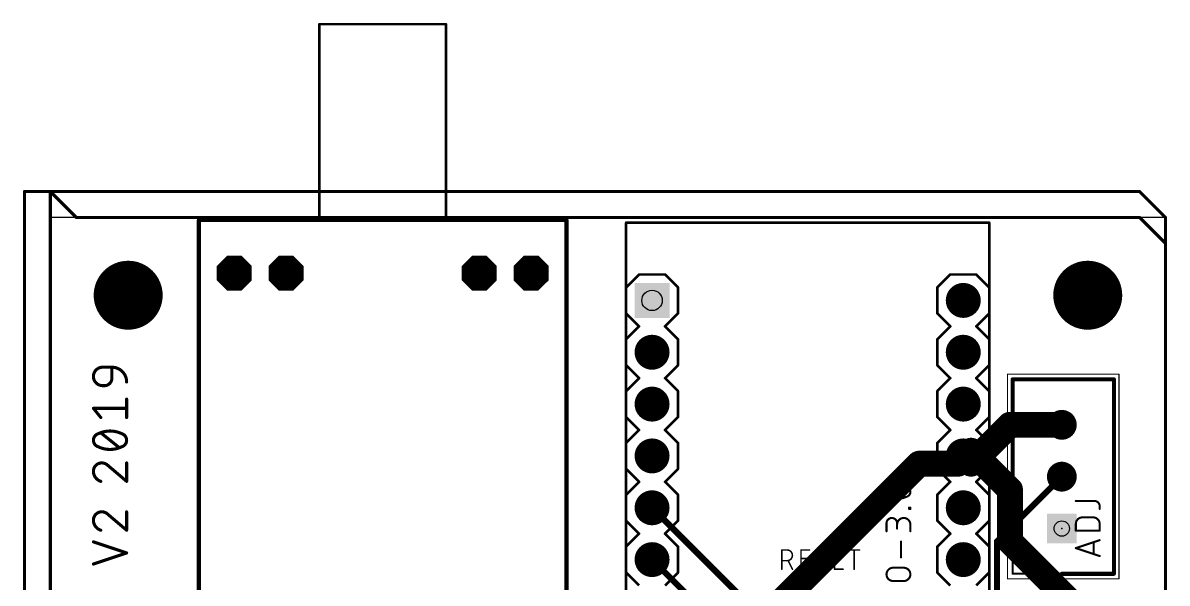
# Model space of a CAD drawing. Extents: x -0.05 to 2.15, y -0.05 to 2.68.
# Drawn here: x -0.053 to 2.153, y 1.595 to 2.675 of the extents above; entities that cross this region are included whole.
import ezdxf

# ---------------------------------------------------------------- set-up
doc = ezdxf.new("R2010")
doc.units = 0
for name, color, linetype in [('1', 12, 'CONTINUOUS'), ('16', 132, 'CONTINUOUS'), ('17', 110, 'CONTINUOUS'), ('20', 31, 'CONTINUOUS'), ('21', 253, 'CONTINUOUS'), ('23', 53, 'CONTINUOUS'), ('25', 253, 'CONTINUOUS'), ('29', 253, 'CONTINUOUS'), ('30', 253, 'CONTINUOUS'), ('44', 253, 'CONTINUOUS'), ('51', 253, 'CONTINUOUS')]:
    doc.layers.add(name, color=color, linetype=linetype)

# ---------------------------------------------------------------- blocks, each defined once
blk = doc.blocks.new('SQUAREP')
blk.add_solid([(-0.5, -0.5), (0.5, -0.5), (-0.5, 0.5), (0.5, 0.5)])
blk = doc.blocks.new('ROUNDP')
at = {"const_width": 0.5}
blk.add_lwpolyline([(0, -0.25, 1), (0, 0.25, 1), (0, -0.25)], format="xyb", dxfattribs=at)
blk = doc.blocks.new('OCTAGONP')
at = {"const_width": 0.5}
blk.add_lwpolyline([(-0.25, -0.103553), (-0.25, 0.103553), (-0.103553, 0.25), (0.103553, 0.25), (0.25, 0.103553), (0.25, -0.103553), (0.103553, -0.25), (-0.103553, -0.25), (-0.25, -0.103553), (-0.25, 0.103553)], dxfattribs=at)

msp = doc.modelspace()

# ---------------------------------------------------------------- linework, layer by layer
at = {"layer": '1'}
for points, const_width in [([(0, 2.35), (0, 0)], 0.006), ([(0.05, 2.3), (0, 2.35)], 0.006), ([(2.1, 2.3), (0.05, 2.3)], 0.006), ([(2.15, 2.25), (2.1, 2.3)], 0.006), ([(2.15, 0.05), (2.15, 2.25)], 0.006), ([(1.775, 1.825), (1.85, 1.9)], 0.05), ([(1.85, 1.9), (1.95, 1.9)], 0.05), ([(1.775, 1.825), (1.76, 1.84)], 0.05), ([(1.825, 1.675), (1.95, 1.8)], 0.012), ([(1.16, 1.74), (1.425, 1.475)], 0.012), ([(1.825, 1.325), (1.825, 1.675)], 0.012), ([(1.16, 1.64), (1.375, 1.425)], 0.012)]:
    msp.add_lwpolyline(points, dxfattribs=dict(at, const_width=const_width))
for points, const_width in [([(0.0015, 2.35, 1), (-0.0015, 2.35)], 0.003), ([(0.001061, 2.351061, 1), (-0.001061, 2.348939)], 0.003), ([(0.05, 2.3015, 1), (0.05, 2.2985)], 0.003), ([(0.048939, 2.298939, 1), (0.051061, 2.301061)], 0.003), ([(2.101061, 2.301061, 1), (2.098939, 2.298939)], 0.003), ([(2.1, 2.2985, 1), (2.1, 2.3015)], 0.003), ([(2.1515, 2.25, 1), (2.1485, 2.25)], 0.003), ([(2.148939, 2.248939, 1), (2.151061, 2.251061)], 0.003), ([(1.85, 1.9125, 1), (1.85, 1.8875)], 0.025), ([(1.858839, 1.891161, 1), (1.841161, 1.908839)], 0.025), ([(1.95, 1.8875, 1), (1.95, 1.9125)], 0.025), ([(1.768839, 1.848839, 1), (1.751161, 1.831161)], 0.025), ([(1.766161, 1.833839, 1), (1.783839, 1.816161)], 0.025), ([(1.766161, 1.816161, 1), (1.783839, 1.833839)], 0.025), ([(1.952121, 1.797879, 1), (1.947879, 1.802121)], 0.006), ([(1.162121, 1.742121, 1), (1.157879, 1.737879)], 0.006), ([(1.828, 1.675, 1), (1.822, 1.675)], 0.006), ([(1.822879, 1.677121, 1), (1.827121, 1.672879)], 0.006), ([(1.162121, 1.642121, 1), (1.157879, 1.637879)], 0.006)]:
    msp.add_lwpolyline(points, format="xyb", dxfattribs=dict(at, const_width=const_width))
at = {"layer": '16'}
for points, const_width in [([(-0.05, 2.35), (-0.05, 0.05)], 0.006), ([(2.1, 2.35), (-0.05, 2.35)], 0.006), ([(2.15, 2.3), (2.1, 2.35)], 0.006), ([(2.15, 0), (2.15, 2.3)], 0.006), ([(1.75, 1.825), (1.76, 1.84)], 0.05), ([(1.775, 1.85), (1.76, 1.84)], 0.05), ([(1.775, 1.85), (1.85, 1.775)], 0.05), ([(1.3, 1.45), (1.675, 1.825)], 0.05), ([(1.675, 1.825), (1.75, 1.825)], 0.05), ([(1.85, 1.775), (1.85, 1.675)], 0.05), ([(1.85, 1.675), (2, 1.525)], 0.05)]:
    msp.add_lwpolyline(points, dxfattribs=dict(at, const_width=const_width))
for points, const_width in [([(-0.0485, 2.35, 1), (-0.0515, 2.35)], 0.003), ([(-0.05, 2.3515, 1), (-0.05, 2.3485)], 0.003), ([(2.101061, 2.351061, 1), (2.098939, 2.348939)], 0.003), ([(2.1, 2.3485, 1), (2.1, 2.3515)], 0.003), ([(2.1515, 2.3, 1), (2.1485, 2.3)], 0.003), ([(2.148939, 2.298939, 1), (2.151061, 2.301061)], 0.003), ([(1.753066, 1.850401, 1), (1.766934, 1.829599)], 0.025), ([(1.770401, 1.833066, 1), (1.749599, 1.846934)], 0.025), ([(1.783839, 1.858839, 1), (1.766161, 1.841161)], 0.025), ([(1.781934, 1.839599, 1), (1.768066, 1.860401)], 0.025), ([(1.675, 1.8375, 1), (1.675, 1.8125)], 0.025), ([(1.683839, 1.816161, 1), (1.666161, 1.833839)], 0.025), ([(1.739599, 1.831934, 1), (1.760401, 1.818066)], 0.025), ([(1.75, 1.8125, 1), (1.75, 1.8375)], 0.025), ([(1.8625, 1.775, 1), (1.8375, 1.775)], 0.025), ([(1.841161, 1.766161, 1), (1.858839, 1.783839)], 0.025), ([(1.858839, 1.683839, 1), (1.841161, 1.666161)], 0.025), ([(1.8375, 1.675, 1), (1.8625, 1.675)], 0.025)]:
    msp.add_lwpolyline(points, format="xyb", dxfattribs=dict(at, const_width=const_width))
at = {"layer": '20'}
for p, q in [((2.15, 2.3), (0, 2.3)), ((0, 2.3), (0, 0)), ((2.15, 0), (2.15, 2.3))]:
    msp.add_line(p, q, dxfattribs=at)
for centre in [(0.15, 2.15), (2, 2.15)]:
    msp.add_circle(centre, 0.0625, dxfattribs=at)
at = {"layer": '21'}
for points, const_width in [([(1.11, 2.29), (1.11, 2.065)], 0.005), ([(1.11, 2.29), (1.335, 2.29)], 0.005), ([(1.335, 2.29), (1.585, 2.29)], 0.005), ([(1.585, 2.29), (1.81, 2.29)], 0.005), ([(1.81, 2.29), (1.81, 2.115)], 0.005), ([(1.135, 2.19), (1.11, 2.165)], 0.005), ([(1.135, 2.19), (1.185, 2.19)], 0.005), ([(1.21, 2.165), (1.185, 2.19)], 0.005), ([(1.735, 2.19), (1.71, 2.165)], 0.005), ([(1.735, 2.19), (1.785, 2.19)], 0.005), ([(1.81, 2.165), (1.785, 2.19)], 0.005), ([(1.21, 2.115), (1.21, 2.165)], 0.005), ([(1.71, 2.115), (1.71, 2.165)], 0.005), ([(1.11, 2.115), (1.135, 2.09)], 0.005), ([(1.185, 2.09), (1.21, 2.115)], 0.005), ([(1.735, 2.09), (1.71, 2.115)], 0.005), ([(1.81, 2.115), (1.785, 2.09)], 0.005), ([(1.81, 2.065), (1.81, 2.115)], 0.005), ([(1.135, 2.09), (1.11, 2.065)], 0.005), ([(1.21, 2.065), (1.185, 2.09)], 0.005), ([(1.71, 2.065), (1.735, 2.09)], 0.005), ([(1.785, 2.09), (1.81, 2.065)], 0.005), ([(1.11, 2.065), (1.11, 1.915)], 0.005), ([(1.21, 2.015), (1.21, 2.065)], 0.005), ([(1.71, 2.015), (1.71, 2.065)], 0.005), ([(1.81, 2.015), (1.81, 2.065)], 0.005), ([(1.11, 2.015), (1.135, 1.99)], 0.005), ([(1.185, 1.99), (1.21, 2.015)], 0.005), ([(1.735, 1.99), (1.71, 2.015)], 0.005), ([(1.785, 1.99), (1.81, 2.015)], 0.005), ([(1.81, 1.965), (1.81, 2.015)], 0.005), ([(1.135, 1.99), (1.11, 1.965)], 0.005), ([(1.21, 1.965), (1.185, 1.99)], 0.005), ([(1.71, 1.965), (1.735, 1.99)], 0.005), ([(1.81, 1.965), (1.785, 1.99)], 0.005), ([(1.855118, 1.7), (1.855118, 1.987795)], 0.007874), ([(1.855118, 1.987795), (2.050394, 1.987795)], 0.007874), ([(2.050394, 1.987795), (2.050394, 1.612598)], 0.007874), ([(1.21, 1.915), (1.21, 1.965)], 0.005), ([(1.71, 1.915), (1.71, 1.965)], 0.005), ([(1.81, 1.915), (1.81, 1.965)], 0.005), ([(1.11, 1.915), (1.11, 1.265)], 0.005), ([(1.135, 1.89), (1.11, 1.915)], 0.005), ([(1.185, 1.89), (1.21, 1.915)], 0.005), ([(1.735, 1.89), (1.71, 1.915)], 0.005), ([(1.785, 1.89), (1.81, 1.915)], 0.005), ([(1.81, 1.865), (1.81, 1.915)], 0.005), ([(1.135, 1.89), (1.11, 1.865)], 0.005), ([(1.21, 1.865), (1.185, 1.89)], 0.005), ([(1.71, 1.865), (1.735, 1.89)], 0.005), ([(1.81, 1.865), (1.785, 1.89)], 0.005), ([(1.21, 1.815), (1.21, 1.865)], 0.005), ([(1.71, 1.815), (1.71, 1.865)], 0.005), ([(1.81, 1.815), (1.81, 1.865)], 0.005), ([(1.11, 1.815), (1.135, 1.79)], 0.005), ([(1.185, 1.79), (1.21, 1.815)], 0.005), ([(1.735, 1.79), (1.71, 1.815)], 0.005), ([(1.785, 1.79), (1.81, 1.815)], 0.005), ([(1.81, 1.765), (1.81, 1.815)], 0.005), ([(1.135, 1.79), (1.11, 1.765)], 0.005), ([(1.21, 1.765), (1.185, 1.79)], 0.005), ([(1.71, 1.765), (1.735, 1.79)], 0.005), ([(1.81, 1.765), (1.785, 1.79)], 0.005), ([(1.21, 1.715), (1.21, 1.765)], 0.005), ([(1.71, 1.715), (1.71, 1.765)], 0.005), ([(1.81, 1.715), (1.81, 1.765)], 0.005), ([(1.11, 1.715), (1.135, 1.69)], 0.005), ([(1.185, 1.69), (1.21, 1.715)], 0.005), ([(1.735, 1.69), (1.71, 1.715)], 0.005), ([(1.785, 1.69), (1.81, 1.715)], 0.005), ([(1.81, 1.665), (1.81, 1.715)], 0.005), ([(1.135, 1.69), (1.11, 1.665)], 0.005), ([(1.21, 1.665), (1.185, 1.69)], 0.005), ([(1.71, 1.665), (1.735, 1.69)], 0.005), ([(1.81, 1.665), (1.785, 1.69)], 0.005), ([(1.21, 1.615), (1.21, 1.665)], 0.005), ([(1.410035, 1.6215), (1.410035, 1.6585)], 0.003), ([(1.410035, 1.6585), (1.420313, 1.6585)], 0.003), ([(1.447079, 1.6215), (1.447079, 1.6585)], 0.003), ([(1.447079, 1.6585), (1.463523, 1.6585)], 0.003), ([(1.511879, 1.6215), (1.511879, 1.6585)], 0.003), ([(1.511879, 1.6585), (1.528323, 1.6585)], 0.003), ([(1.53941, 1.6585), (1.559965, 1.6585)], 0.003), ([(1.549687, 1.6215), (1.549687, 1.6585)], 0.003), ([(1.71, 1.615), (1.71, 1.665)], 0.005), ([(1.81, 1.615), (1.81, 1.665)], 0.005), ([(1.420313, 1.637944), (1.410035, 1.637944)], 0.003), ([(1.43059, 1.6215), (1.422368, 1.637944)], 0.003), ([(1.447079, 1.642055), (1.459412, 1.642055)], 0.003), ([(1.492254, 1.636917), (1.480949, 1.643083)], 0.003), ([(1.511879, 1.642055), (1.524212, 1.642055)], 0.003), ([(1.11, 1.615), (1.135, 1.59)], 0.005), ([(1.185, 1.59), (1.21, 1.615)], 0.005), ([(1.463523, 1.6215), (1.447079, 1.6215)], 0.003), ([(1.528323, 1.6215), (1.511879, 1.6215)], 0.003), ([(1.735, 1.59), (1.71, 1.615)], 0.005), ([(1.785, 1.59), (1.81, 1.615)], 0.005), ([(1.81, 1.565), (1.81, 1.615)], 0.005), ([(2.050394, 1.612598), (1.95, 1.612598)], 0.007874)]:
    msp.add_lwpolyline(points, dxfattribs=dict(at, const_width=const_width))
for points, const_width in [([(1.11125, 2.29, 1), (1.10875, 2.29)], 0.0025), ([(1.11, 2.29125, 1), (1.11, 2.28875)], 0.0025), ([(1.335, 2.29125, 1), (1.335, 2.28875)], 0.0025), ([(1.335, 2.28875, 1), (1.335, 2.29125)], 0.0025), ([(1.585, 2.29125, 1), (1.585, 2.28875)], 0.0025), ([(1.585, 2.28875, 1), (1.585, 2.29125)], 0.0025), ([(1.81125, 2.29, 1), (1.80875, 2.29)], 0.0025), ([(1.81, 2.28875, 1), (1.81, 2.29125)], 0.0025), ([(1.135, 2.19125, 1), (1.135, 2.18875)], 0.0025), ([(1.135884, 2.189116, 1), (1.134116, 2.190884)], 0.0025), ([(1.185884, 2.190884, 1), (1.184116, 2.189116)], 0.0025), ([(1.185, 2.18875, 1), (1.185, 2.19125)], 0.0025), ([(1.735, 2.19125, 1), (1.735, 2.18875)], 0.0025), ([(1.735884, 2.189116, 1), (1.734116, 2.190884)], 0.0025), ([(1.785884, 2.190884, 1), (1.784116, 2.189116)], 0.0025), ([(1.785, 2.18875, 1), (1.785, 2.19125)], 0.0025), ([(1.109116, 2.165884, 1), (1.110884, 2.164116)], 0.0025), ([(1.21125, 2.165, 1), (1.20875, 2.165)], 0.0025), ([(1.209116, 2.164116, 1), (1.210884, 2.165884)], 0.0025), ([(1.71125, 2.165, 1), (1.70875, 2.165)], 0.0025), ([(1.709116, 2.165884, 1), (1.710884, 2.164116)], 0.0025), ([(1.809116, 2.164116, 1), (1.810884, 2.165884)], 0.0025), ([(1.110884, 2.115884, 1), (1.109116, 2.114116)], 0.0025), ([(1.20875, 2.115, 1), (1.21125, 2.115)], 0.0025), ([(1.210884, 2.114116, 1), (1.209116, 2.115884)], 0.0025), ([(1.710884, 2.115884, 1), (1.709116, 2.114116)], 0.0025), ([(1.70875, 2.115, 1), (1.71125, 2.115)], 0.0025), ([(1.81125, 2.115, 1), (1.80875, 2.115)], 0.0025), ([(1.80875, 2.115, 1), (1.81125, 2.115)], 0.0025), ([(1.810884, 2.114116, 1), (1.809116, 2.115884)], 0.0025), ([(1.135884, 2.089116, 1), (1.134116, 2.090884)], 0.0025), ([(1.134116, 2.089116, 1), (1.135884, 2.090884)], 0.0025), ([(1.185884, 2.090884, 1), (1.184116, 2.089116)], 0.0025), ([(1.184116, 2.090884, 1), (1.185884, 2.089116)], 0.0025), ([(1.735884, 2.089116, 1), (1.734116, 2.090884)], 0.0025), ([(1.734116, 2.089116, 1), (1.735884, 2.090884)], 0.0025), ([(1.785884, 2.090884, 1), (1.784116, 2.089116)], 0.0025), ([(1.784116, 2.090884, 1), (1.785884, 2.089116)], 0.0025), ([(1.11125, 2.065, 1), (1.10875, 2.065)], 0.0025), ([(1.109116, 2.065884, 1), (1.110884, 2.064116)], 0.0025), ([(1.10875, 2.065, 1), (1.11125, 2.065)], 0.0025), ([(1.21125, 2.065, 1), (1.20875, 2.065)], 0.0025), ([(1.209116, 2.064116, 1), (1.210884, 2.065884)], 0.0025), ([(1.71125, 2.065, 1), (1.70875, 2.065)], 0.0025), ([(1.709116, 2.065884, 1), (1.710884, 2.064116)], 0.0025), ([(1.81125, 2.065, 1), (1.80875, 2.065)], 0.0025), ([(1.80875, 2.065, 1), (1.81125, 2.065)], 0.0025), ([(1.809116, 2.064116, 1), (1.810884, 2.065884)], 0.0025), ([(1.110884, 2.015884, 1), (1.109116, 2.014116)], 0.0025), ([(1.20875, 2.015, 1), (1.21125, 2.015)], 0.0025), ([(1.210884, 2.014116, 1), (1.209116, 2.015884)], 0.0025), ([(1.710884, 2.015884, 1), (1.709116, 2.014116)], 0.0025), ([(1.70875, 2.015, 1), (1.71125, 2.015)], 0.0025), ([(1.81125, 2.015, 1), (1.80875, 2.015)], 0.0025), ([(1.80875, 2.015, 1), (1.81125, 2.015)], 0.0025), ([(1.810884, 2.014116, 1), (1.809116, 2.015884)], 0.0025), ([(1.135884, 1.989116, 1), (1.134116, 1.990884)], 0.0025), ([(1.134116, 1.989116, 1), (1.135884, 1.990884)], 0.0025), ([(1.185884, 1.990884, 1), (1.184116, 1.989116)], 0.0025), ([(1.184116, 1.990884, 1), (1.185884, 1.989116)], 0.0025), ([(1.735884, 1.989116, 1), (1.734116, 1.990884)], 0.0025), ([(1.734116, 1.989116, 1), (1.735884, 1.990884)], 0.0025), ([(1.785884, 1.990884, 1), (1.784116, 1.989116)], 0.0025), ([(1.784116, 1.990884, 1), (1.785884, 1.989116)], 0.0025), ([(1.855118, 1.989764, 1), (1.855118, 1.985827)], 0.003937), ([(1.857087, 1.987795, 1), (1.85315, 1.987795)], 0.003937), ([(2.052362, 1.987795, 1), (2.048425, 1.987795)], 0.003937), ([(2.050394, 1.985827, 1), (2.050394, 1.989764)], 0.003937), ([(1.109116, 1.965884, 1), (1.110884, 1.964116)], 0.0025), ([(1.21125, 1.965, 1), (1.20875, 1.965)], 0.0025), ([(1.209116, 1.964116, 1), (1.210884, 1.965884)], 0.0025), ([(1.71125, 1.965, 1), (1.70875, 1.965)], 0.0025), ([(1.709116, 1.965884, 1), (1.710884, 1.964116)], 0.0025), ([(1.81125, 1.965, 1), (1.80875, 1.965)], 0.0025), ([(1.80875, 1.965, 1), (1.81125, 1.965)], 0.0025), ([(1.809116, 1.964116, 1), (1.810884, 1.965884)], 0.0025), ([(1.11125, 1.915, 1), (1.10875, 1.915)], 0.0025), ([(1.110884, 1.915884, 1), (1.109116, 1.914116)], 0.0025), ([(1.10875, 1.915, 1), (1.11125, 1.915)], 0.0025), ([(1.20875, 1.915, 1), (1.21125, 1.915)], 0.0025), ([(1.210884, 1.914116, 1), (1.209116, 1.915884)], 0.0025), ([(1.710884, 1.915884, 1), (1.709116, 1.914116)], 0.0025), ([(1.70875, 1.915, 1), (1.71125, 1.915)], 0.0025), ([(1.81125, 1.915, 1), (1.80875, 1.915)], 0.0025), ([(1.80875, 1.915, 1), (1.81125, 1.915)], 0.0025), ([(1.810884, 1.914116, 1), (1.809116, 1.915884)], 0.0025), ([(1.135884, 1.889116, 1), (1.134116, 1.890884)], 0.0025), ([(1.134116, 1.889116, 1), (1.135884, 1.890884)], 0.0025), ([(1.185884, 1.890884, 1), (1.184116, 1.889116)], 0.0025), ([(1.184116, 1.890884, 1), (1.185884, 1.889116)], 0.0025), ([(1.735884, 1.889116, 1), (1.734116, 1.890884)], 0.0025), ([(1.734116, 1.889116, 1), (1.735884, 1.890884)], 0.0025), ([(1.785884, 1.890884, 1), (1.784116, 1.889116)], 0.0025), ([(1.784116, 1.890884, 1), (1.785884, 1.889116)], 0.0025), ([(1.109116, 1.865884, 1), (1.110884, 1.864116)], 0.0025), ([(1.21125, 1.865, 1), (1.20875, 1.865)], 0.0025), ([(1.209116, 1.864116, 1), (1.210884, 1.865884)], 0.0025), ([(1.71125, 1.865, 1), (1.70875, 1.865)], 0.0025), ([(1.709116, 1.865884, 1), (1.710884, 1.864116)], 0.0025), ([(1.81125, 1.865, 1), (1.80875, 1.865)], 0.0025), ([(1.80875, 1.865, 1), (1.81125, 1.865)], 0.0025), ([(1.809116, 1.864116, 1), (1.810884, 1.865884)], 0.0025), ([(1.110884, 1.815884, 1), (1.109116, 1.814116)], 0.0025), ([(1.20875, 1.815, 1), (1.21125, 1.815)], 0.0025), ([(1.210884, 1.814116, 1), (1.209116, 1.815884)], 0.0025), ([(1.710884, 1.815884, 1), (1.709116, 1.814116)], 0.0025), ([(1.70875, 1.815, 1), (1.71125, 1.815)], 0.0025), ([(1.81125, 1.815, 1), (1.80875, 1.815)], 0.0025), ([(1.80875, 1.815, 1), (1.81125, 1.815)], 0.0025), ([(1.810884, 1.814116, 1), (1.809116, 1.815884)], 0.0025), ([(1.135884, 1.789116, 1), (1.134116, 1.790884)], 0.0025), ([(1.134116, 1.789116, 1), (1.135884, 1.790884)], 0.0025), ([(1.185884, 1.790884, 1), (1.184116, 1.789116)], 0.0025), ([(1.184116, 1.790884, 1), (1.185884, 1.789116)], 0.0025), ([(1.735884, 1.789116, 1), (1.734116, 1.790884)], 0.0025), ([(1.734116, 1.789116, 1), (1.735884, 1.790884)], 0.0025), ([(1.785884, 1.790884, 1), (1.784116, 1.789116)], 0.0025), ([(1.784116, 1.790884, 1), (1.785884, 1.789116)], 0.0025), ([(1.109116, 1.765884, 1), (1.110884, 1.764116)], 0.0025), ([(1.21125, 1.765, 1), (1.20875, 1.765)], 0.0025), ([(1.209116, 1.764116, 1), (1.210884, 1.765884)], 0.0025), ([(1.71125, 1.765, 1), (1.70875, 1.765)], 0.0025), ([(1.709116, 1.765884, 1), (1.710884, 1.764116)], 0.0025), ([(1.81125, 1.765, 1), (1.80875, 1.765)], 0.0025), ([(1.80875, 1.765, 1), (1.81125, 1.765)], 0.0025), ([(1.809116, 1.764116, 1), (1.810884, 1.765884)], 0.0025), ([(1.110884, 1.715884, 1), (1.109116, 1.714116)], 0.0025), ([(1.20875, 1.715, 1), (1.21125, 1.715)], 0.0025), ([(1.210884, 1.714116, 1), (1.209116, 1.715884)], 0.0025), ([(1.710884, 1.715884, 1), (1.709116, 1.714116)], 0.0025), ([(1.70875, 1.715, 1), (1.71125, 1.715)], 0.0025), ([(1.81125, 1.715, 1), (1.80875, 1.715)], 0.0025), ([(1.80875, 1.715, 1), (1.81125, 1.715)], 0.0025), ([(1.810884, 1.714116, 1), (1.809116, 1.715884)], 0.0025), ([(1.85315, 1.7, 1), (1.857087, 1.7)], 0.003937), ([(1.135884, 1.689116, 1), (1.134116, 1.690884)], 0.0025), ([(1.134116, 1.689116, 1), (1.135884, 1.690884)], 0.0025), ([(1.185884, 1.690884, 1), (1.184116, 1.689116)], 0.0025), ([(1.184116, 1.690884, 1), (1.185884, 1.689116)], 0.0025), ([(1.735884, 1.689116, 1), (1.734116, 1.690884)], 0.0025), ([(1.734116, 1.689116, 1), (1.735884, 1.690884)], 0.0025), ([(1.785884, 1.690884, 1), (1.784116, 1.689116)], 0.0025), ([(1.784116, 1.690884, 1), (1.785884, 1.689116)], 0.0025), ([(1.109116, 1.665884, 1), (1.110884, 1.664116)], 0.0025), ([(1.21125, 1.665, 1), (1.20875, 1.665)], 0.0025), ([(1.209116, 1.664116, 1), (1.210884, 1.665884)], 0.0025), ([(1.410785, 1.6585, 1), (1.409285, 1.6585)], 0.0015), ([(1.410035, 1.65925, 1), (1.410035, 1.65775)], 0.0015), ([(1.420313, 1.637944, 1), (1.420313, 1.6585)], 0.003), ([(1.420313, 1.65925, 1), (1.420313, 1.65775)], 0.0015), ([(1.420313, 1.65775, 1), (1.420313, 1.65925)], 0.0015), ([(1.447829, 1.6585, 1), (1.446329, 1.6585)], 0.0015), ([(1.447079, 1.65925, 1), (1.447079, 1.65775)], 0.0015), ([(1.463523, 1.65775, 1), (1.463523, 1.65925)], 0.0015), ([(1.48506, 1.6585, 0.414218), (1.476838, 1.650278)], 0.003), ([(1.49431, 1.655417, 0.162274), (1.48506, 1.6585)], 0.003), ([(1.48506, 1.65925, 1), (1.48506, 1.65775)], 0.0015), ([(1.48506, 1.65775, 1), (1.48506, 1.65925)], 0.0015), ([(1.49386, 1.654817, 1), (1.49476, 1.656017)], 0.0015), ([(1.512629, 1.6585, 1), (1.511129, 1.6585)], 0.0015), ([(1.511879, 1.65925, 1), (1.511879, 1.65775)], 0.0015), ([(1.528323, 1.65775, 1), (1.528323, 1.65925)], 0.0015), ([(1.53941, 1.65925, 1), (1.53941, 1.65775)], 0.0015), ([(1.550437, 1.6585, 1), (1.548937, 1.6585)], 0.0015), ([(1.559965, 1.65775, 1), (1.559965, 1.65925)], 0.0015), ([(1.71125, 1.665, 1), (1.70875, 1.665)], 0.0025), ([(1.709116, 1.665884, 1), (1.710884, 1.664116)], 0.0025), ([(1.81125, 1.665, 1), (1.80875, 1.665)], 0.0025), ([(1.80875, 1.665, 1), (1.81125, 1.665)], 0.0025), ([(1.809116, 1.664116, 1), (1.810884, 1.665884)], 0.0025), ([(1.410035, 1.638694, 1), (1.410035, 1.637194)], 0.0015), ([(1.420313, 1.638694, 1), (1.420313, 1.637194)], 0.0015), ([(1.420313, 1.637194, 1), (1.420313, 1.638694)], 0.0015), ([(1.423039, 1.63828, 1), (1.421697, 1.637609)], 0.0015), ([(1.447079, 1.642805, 1), (1.447079, 1.641305)], 0.0015), ([(1.459412, 1.641305, 1), (1.459412, 1.642805)], 0.0015), ([(1.476838, 1.650278, 0.265568), (1.480949, 1.643083)], 0.003), ([(1.477588, 1.650278, 1), (1.476088, 1.650278)], 0.0015), ([(1.476088, 1.650278, 1), (1.477588, 1.650278)], 0.0015), ([(1.481308, 1.643742, 1), (1.48059, 1.642425)], 0.0015), ([(1.480568, 1.642437, 1), (1.481329, 1.643729)], 0.0015), ([(1.496365, 1.629722, 0.265565), (1.492254, 1.636917)], 0.003), ([(1.492635, 1.637563, 1), (1.491874, 1.63627)], 0.0015), ([(1.491895, 1.636258, 1), (1.492613, 1.637575)], 0.0015), ([(1.511879, 1.642805, 1), (1.511879, 1.641305)], 0.0015), ([(1.524212, 1.641305, 1), (1.524212, 1.642805)], 0.0015), ([(1.110884, 1.615884, 1), (1.109116, 1.614116)], 0.0025), ([(1.20875, 1.615, 1), (1.21125, 1.615)], 0.0025), ([(1.210884, 1.614116, 1), (1.209116, 1.615884)], 0.0025), ([(1.409285, 1.6215, 1), (1.410785, 1.6215)], 0.0015), ([(1.42992, 1.621165, 1), (1.431261, 1.621835)], 0.0015), ([(1.447079, 1.62225, 1), (1.447079, 1.62075)], 0.0015), ([(1.446329, 1.6215, 1), (1.447829, 1.6215)], 0.0015), ([(1.463523, 1.62075, 1), (1.463523, 1.62225)], 0.0015), ([(1.47581, 1.626639, 0.199996), (1.488143, 1.6215)], 0.003), ([(1.476342, 1.627167, 1), (1.475277, 1.626111)], 0.0015), ([(1.488143, 1.6215, 0.414214), (1.496365, 1.629722)], 0.003), ([(1.488143, 1.62225, 1), (1.488143, 1.62075)], 0.0015), ([(1.488143, 1.62075, 1), (1.488143, 1.62225)], 0.0015), ([(1.497115, 1.629722, 1), (1.495615, 1.629722)], 0.0015), ([(1.495615, 1.629722, 1), (1.497115, 1.629722)], 0.0015), ([(1.511879, 1.62225, 1), (1.511879, 1.62075)], 0.0015), ([(1.511129, 1.6215, 1), (1.512629, 1.6215)], 0.0015), ([(1.528323, 1.62075, 1), (1.528323, 1.62225)], 0.0015), ([(1.548937, 1.6215, 1), (1.550437, 1.6215)], 0.0015), ([(1.710884, 1.615884, 1), (1.709116, 1.614116)], 0.0025), ([(1.70875, 1.615, 1), (1.71125, 1.615)], 0.0025), ([(1.81125, 1.615, 1), (1.80875, 1.615)], 0.0025), ([(1.80875, 1.615, 1), (1.81125, 1.615)], 0.0025), ([(1.810884, 1.614116, 1), (1.809116, 1.615884)], 0.0025), ([(1.95, 1.614567, 1), (1.95, 1.61063)], 0.003937), ([(2.048425, 1.612598, 1), (2.052362, 1.612598)], 0.003937), ([(2.050394, 1.61063, 1), (2.050394, 1.614567)], 0.003937)]:
    msp.add_lwpolyline(points, format="xyb", dxfattribs=dict(at, const_width=const_width))
at = {"layer": '23'}
msp.add_point((1.95, 1.7), dxfattribs=at)
at = {"layer": '25'}
for points, const_width in [([(0.100778, 2.011148, 1), (0.100778, 1.975593)], 0.006), ([(0.100778, 2.012648, 1), (0.100778, 2.009648)], 0.003), ([(0.100778, 2.009648, 1), (0.100778, 2.012648)], 0.003), ([(0.120056, 2.011148, 1), (0.117056, 2.011148)], 0.003), ([(0.147, 1.982704, 0.414214), (0.118556, 2.011148)], 0.006), ([(0.118556, 2.012648, 1), (0.118556, 2.009648)], 0.003), ([(0.118556, 2.009648, 1), (0.118556, 2.012648)], 0.003), ([(0.104333, 1.975593, 0.414214), (0.118556, 1.989815)], 0.006), ([(0.120056, 1.989815, 1), (0.117056, 1.989815)], 0.003), ([(0.117056, 1.989815, 1), (0.120056, 1.989815)], 0.003), ([(0.100778, 1.977093, 1), (0.100778, 1.974093)], 0.003), ([(0.100778, 1.974093, 1), (0.100778, 1.977093)], 0.003), ([(0.104333, 1.977093, 1), (0.104333, 1.974093)], 0.003), ([(0.104333, 1.974093, 1), (0.104333, 1.977093)], 0.003), ([(0.1455, 1.982704, 1), (0.1485, 1.982704)], 0.003), ([(0.1485, 1.949608, 1), (0.1455, 1.949608)], 0.003), ([(0.084171, 1.932768, 1), (0.081829, 1.930893)], 0.003), ([(0.083, 1.93333, 1), (0.083, 1.93033)], 0.003), ([(0.147, 1.93033, 1), (0.147, 1.93333)], 0.003), ([(0.096051, 1.913116, 1), (0.098394, 1.91499)], 0.003), ([(0.1455, 1.914053, 1), (0.1485, 1.914053)], 0.003), ([(0.091889, 1.882735, 0.320467), (0.083, 1.87029)], 0.006), ([(0.115, 1.888068, 0.113887), (0.091889, 1.882735)], 0.006), ([(0.091232, 1.884083, 1), (0.092546, 1.881386)], 0.003), ([(0.092375, 1.881316, 1), (0.091402, 1.884154)], 0.003), ([(0.098159, 1.885684, 1), (0.096285, 1.883341)], 0.003), ([(0.138111, 1.882735, 0.113887), (0.115, 1.888068)], 0.006), ([(0.115, 1.889568, 1), (0.115, 1.886568)], 0.003), ([(0.115, 1.886568, 1), (0.115, 1.889568)], 0.003), ([(0.147, 1.87029, 0.320462), (0.138111, 1.882735)], 0.006), ([(0.138598, 1.884154, 1), (0.137625, 1.881316)], 0.003), ([(0.137454, 1.881386, 1), (0.138769, 1.884083)], 0.003), ([(0.083, 1.87029, 0.320468), (0.091889, 1.857846)], 0.006), ([(0.0845, 1.87029, 1), (0.0815, 1.87029)], 0.003), ([(0.0815, 1.87029, 1), (0.0845, 1.87029)], 0.003), ([(0.091889, 1.857846, 0.113887), (0.115, 1.852513)], 0.006), ([(0.092546, 1.859194, 1), (0.091232, 1.856498)], 0.003), ([(0.091402, 1.856427, 1), (0.092375, 1.859265)], 0.003), ([(0.115, 1.852513, 0.113887), (0.138111, 1.857846)], 0.006), ([(0.115, 1.854013, 1), (0.115, 1.851013)], 0.003), ([(0.115, 1.851013, 1), (0.115, 1.854013)], 0.003), ([(0.131841, 1.854897, 1), (0.133715, 1.857239)], 0.003), ([(0.138111, 1.857846, 0.320463), (0.147, 1.87029)], 0.006), ([(0.137625, 1.859265, 1), (0.138598, 1.856427)], 0.003), ([(0.138769, 1.856498, 1), (0.137454, 1.859194)], 0.003), ([(0.1485, 1.87029, 1), (0.1455, 1.87029)], 0.003), ([(0.1455, 1.87029, 1), (0.1485, 1.87029)], 0.003), ([(0.099, 1.826528, 0.414214), (0.083, 1.810528)], 0.006), ([(0.083, 1.810528, 0.325186), (0.097222, 1.790972)], 0.006), ([(0.0845, 1.810528, 1), (0.0815, 1.810528)], 0.003), ([(0.0815, 1.810528, 1), (0.0845, 1.810528)], 0.003), ([(0.111445, 1.821195, 0.205256), (0.099, 1.826528)], 0.006), ([(0.099, 1.828028, 1), (0.099, 1.825028)], 0.003), ([(0.099, 1.825028, 1), (0.099, 1.828028)], 0.003), ([(0.112416, 1.822337, 1), (0.110473, 1.820052)], 0.003), ([(0.110358, 1.82016, 1), (0.112531, 1.822229)], 0.003), ([(0.1485, 1.826528, 1), (0.1455, 1.826528)], 0.003), ([(0.09676, 1.789545, 1), (0.097684, 1.792399)], 0.003), ([(0.1455, 1.790972, 1), (0.1485, 1.790972)], 0.003), ([(0.146029, 1.789829, 1), (0.147971, 1.792115)], 0.003), ([(1.618389, 1.779471, 0.320469), (1.612, 1.770527)], 0.004), ([(1.612, 1.770527, 0.320467), (1.618389, 1.761583)], 0.004), ([(1.613, 1.770527, 1), (1.611, 1.770527)], 0.002), ([(1.611, 1.770527, 1), (1.613, 1.770527)], 0.002), ([(1.635, 1.783305, 0.113886), (1.618389, 1.779472)], 0.004), ([(1.617951, 1.78037, 1), (1.618827, 1.778573)], 0.002), ([(1.618713, 1.778526, 1), (1.618065, 1.780417)], 0.002), ([(1.622847, 1.78153, 1), (1.621598, 1.779969)], 0.002), ([(1.651611, 1.779472, 0.113886), (1.635, 1.783305)], 0.004), ([(1.635, 1.784305, 1), (1.635, 1.782305)], 0.002), ([(1.635, 1.782305, 1), (1.635, 1.784305)], 0.002), ([(1.658, 1.770527, 0.320462), (1.651611, 1.779471)], 0.004), ([(1.651611, 1.761583, 0.320461), (1.658, 1.770527)], 0.004), ([(1.651936, 1.780417, 1), (1.651287, 1.778526)], 0.002), ([(1.651173, 1.778573, 1), (1.652049, 1.78037)], 0.002), ([(1.659, 1.770527, 1), (1.657, 1.770527)], 0.002), ([(1.657, 1.770527, 1), (1.659, 1.770527)], 0.002), ([(1.618389, 1.761583, 0.113886), (1.635, 1.757749)], 0.004), ([(1.618827, 1.762482, 1), (1.617951, 1.760684)], 0.002), ([(1.618065, 1.760637, 1), (1.618713, 1.762529)], 0.002), ([(1.635, 1.757749, 0.113886), (1.651611, 1.761583)], 0.004), ([(1.635, 1.758749, 1), (1.635, 1.756749)], 0.002), ([(1.635, 1.756749, 1), (1.635, 1.758749)], 0.002), ([(1.647153, 1.759524, 1), (1.648403, 1.761086)], 0.002), ([(1.651287, 1.762529, 1), (1.651936, 1.760637)], 0.002), ([(1.652049, 1.760684, 1), (1.651173, 1.762482)], 0.002), ([(1.977, 1.754147, 1), (1.977, 1.752147)], 0.002), ([(2.023, 1.742925, 0.414214), (2.012778, 1.753147)], 0.004), ([(2.012778, 1.754147, 1), (2.012778, 1.752147)], 0.002), ([(2.012778, 1.752147, 1), (2.012778, 1.754147)], 0.002), ([(2.024, 1.742925, 1), (2.022, 1.742925)], 0.002), ([(2.022, 1.742925, 1), (2.024, 1.742925)], 0.002), ([(0.099, 1.732166, 0.414214), (0.083, 1.716166)], 0.006), ([(0.111445, 1.726833, 0.205256), (0.099, 1.732166)], 0.006), ([(0.099, 1.733666, 1), (0.099, 1.730666)], 0.003), ([(0.099, 1.730666, 1), (0.099, 1.733666)], 0.003), ([(0.112416, 1.727976, 1), (0.110473, 1.72569)], 0.003), ([(0.110358, 1.725798, 1), (0.112531, 1.727867)], 0.003), ([(0.1485, 1.732166, 1), (0.1455, 1.732166)], 0.003), ([(1.632444, 1.710083, 1), (1.612, 1.710083)], 0.004), ([(1.658, 1.707527, 1), (1.632444, 1.707527)], 0.004), ([(1.656445, 1.740305, 1), (1.654445, 1.740305)], 0.002), ([(1.655445, 1.741305, 1), (1.655445, 1.739305)], 0.002), ([(1.655445, 1.73875, 1), (1.655445, 1.73675)], 0.002), ([(1.654445, 1.73775, 1), (1.656445, 1.73775)], 0.002), ([(1.659, 1.740305, 1), (1.657, 1.740305)], 0.002), ([(1.657, 1.73775, 1), (1.659, 1.73775)], 0.002), ([(1.658, 1.739305, 1), (1.658, 1.741305)], 0.002), ([(1.658, 1.73675, 1), (1.658, 1.73875)], 0.002), ([(1.989778, 1.721464, 0.414214), (1.977, 1.708686)], 0.004), ([(1.989778, 1.722464, 1), (1.989778, 1.720464)], 0.002), ([(1.989778, 1.720464, 1), (1.989778, 1.722464)], 0.002), ([(2.023, 1.708686, 0.414216), (2.010222, 1.721464)], 0.004), ([(2.010222, 1.722464, 1), (2.010222, 1.720464)], 0.002), ([(2.010222, 1.720464, 1), (2.010222, 1.722464)], 0.002), ([(2.022, 1.737814, 1), (2.024, 1.737814)], 0.002), ([(0.083, 1.716166, 0.325186), (0.097222, 1.696611)], 0.006), ([(0.0845, 1.716166, 1), (0.0815, 1.716166)], 0.003), ([(0.0815, 1.716166, 1), (0.0845, 1.716166)], 0.003), ([(0.09676, 1.695184, 1), (0.097684, 1.698038)], 0.003), ([(0.146029, 1.695468, 1), (0.147971, 1.697754)], 0.003), ([(1.613, 1.710083, 1), (1.611, 1.710083)], 0.002), ([(1.611, 1.710083, 1), (1.613, 1.710083)], 0.002), ([(1.631444, 1.710083, 1), (1.633444, 1.710083)], 0.002), ([(1.631444, 1.707527, 1), (1.633444, 1.707527)], 0.002), ([(1.633445, 1.710083, 1), (1.631445, 1.710083)], 0.002), ([(1.631445, 1.699861, 1), (1.633445, 1.699861)], 0.002), ([(1.659, 1.707527, 1), (1.657, 1.707527)], 0.002), ([(1.657, 1.707527, 1), (1.659, 1.707527)], 0.002), ([(1.978, 1.708686, 1), (1.976, 1.708686)], 0.002), ([(1.976, 1.708686, 1), (1.978, 1.708686)], 0.002), ([(2.024, 1.708686, 1), (2.022, 1.708686)], 0.002), ([(2.022, 1.708686, 1), (2.024, 1.708686)], 0.002), ([(0.083474, 1.675604, 1), (0.082526, 1.672758)], 0.003), ([(0.1455, 1.696611, 1), (0.1485, 1.696611)], 0.003), ([(1.611, 1.69475, 1), (1.613, 1.69475)], 0.002), ([(1.641111, 1.674861, 1), (1.639111, 1.674861)], 0.002), ([(1.657, 1.69475, 1), (1.659, 1.69475)], 0.002), ([(1.977, 1.696908, 1), (1.977, 1.694908)], 0.002), ([(1.976, 1.695908, 1), (1.978, 1.695908)], 0.002), ([(2.022, 1.695908, 1), (2.024, 1.695908)], 0.002), ([(2.023316, 1.676571, 1), (2.022684, 1.678468)], 0.002), ([(2.023, 1.694908, 1), (2.023, 1.696908)], 0.002), ([(0.147474, 1.651425, 1), (0.146526, 1.654271)], 0.003), ([(0.146526, 1.651425, 1), (0.147474, 1.654271)], 0.003), ([(1.977316, 1.663135, 1), (1.976684, 1.661238)], 0.002), ([(1.976684, 1.663135, 1), (1.977316, 1.661238)], 0.002), ([(2.0125, 1.673686, 1), (2.0105, 1.673686)], 0.002), ([(0.082526, 1.632938, 1), (0.083474, 1.630092)], 0.003), ([(1.639111, 1.644194, 1), (1.641111, 1.644194)], 0.002), ([(2.0105, 1.650686, 1), (2.0125, 1.650686)], 0.002), ([(2.022684, 1.645904, 1), (2.023316, 1.647802)], 0.002), ([(1.624778, 1.624305, 1), (1.624778, 1.59875)], 0.004), ([(1.624778, 1.625305, 1), (1.624778, 1.623305)], 0.002), ([(1.624778, 1.623305, 1), (1.624778, 1.625305)], 0.002), ([(1.645222, 1.59875, 1), (1.645222, 1.624305)], 0.004), ([(1.645222, 1.625305, 1), (1.645222, 1.623305)], 0.002), ([(1.645222, 1.623305, 1), (1.645222, 1.625305)], 0.002), ([(1.624778, 1.59975, 1), (1.624778, 1.59775)], 0.002), ([(1.624778, 1.59775, 1), (1.624778, 1.59975)], 0.002), ([(1.645222, 1.59975, 1), (1.645222, 1.59775)], 0.002), ([(1.645222, 1.59775, 1), (1.645222, 1.59975)], 0.002)]:
    msp.add_lwpolyline(points, format="xyb", dxfattribs=dict(at, const_width=const_width))
for points, const_width in [([(0.100778, 2.011148), (0.118556, 2.011148)], 0.006), ([(0.118556, 2.011148), (0.118556, 1.989815)], 0.006), ([(0.104333, 1.975593), (0.100778, 1.975593)], 0.006), ([(0.147, 1.914053), (0.147, 1.949608)], 0.006), ([(0.097222, 1.914053), (0.083, 1.93183)], 0.006), ([(0.083, 1.93183), (0.147, 1.93183)], 0.006), ([(0.132778, 1.856068), (0.097222, 1.884513)], 0.006), ([(0.111445, 1.821195), (0.147, 1.790972)], 0.006), ([(0.147, 1.790972), (0.147, 1.826528)], 0.006), ([(1.647778, 1.760305), (1.622222, 1.780749)], 0.004), ([(1.977, 1.753147), (2.012778, 1.753147)], 0.004), ([(2.023, 1.742925), (2.023, 1.737814)], 0.004), ([(0.111445, 1.726833), (0.147, 1.696611)], 0.006), ([(0.147, 1.696611), (0.147, 1.732166)], 0.006), ([(1.655445, 1.73775), (1.655445, 1.740305)], 0.004), ([(1.655445, 1.740305), (1.658, 1.740305)], 0.004), ([(1.658, 1.73775), (1.655445, 1.73775)], 0.004), ([(1.658, 1.740305), (1.658, 1.73775)], 0.004), ([(1.989778, 1.721464), (2.010222, 1.721464)], 0.004), ([(1.612, 1.69475), (1.612, 1.710083)], 0.004), ([(1.632445, 1.710083), (1.632445, 1.699861)], 0.004), ([(1.658, 1.69475), (1.658, 1.707527)], 0.004), ([(1.977, 1.695908), (1.977, 1.708686)], 0.004), ([(2.023, 1.708686), (2.023, 1.695908)], 0.004), ([(0.147, 1.652848), (0.083, 1.674181)], 0.006), ([(1.640111, 1.644194), (1.640111, 1.674861)], 0.004), ([(2.023, 1.695908), (1.977, 1.695908)], 0.004), ([(1.977, 1.662186), (2.023, 1.67752)], 0.004), ([(0.083, 1.631515), (0.147, 1.652848)], 0.006), ([(2.023, 1.646853), (1.977, 1.662186)], 0.004), ([(2.0115, 1.673686), (2.0115, 1.650686)], 0.004), ([(1.624778, 1.624305), (1.645222, 1.624305)], 0.004), ([(1.645222, 1.59875), (1.624778, 1.59875)], 0.004)]:
    msp.add_lwpolyline(points, dxfattribs=dict(at, const_width=const_width))
at = {"layer": '29', "const_width": 0.0665}
for points in [[(0.15, 2.11675, 1), (0.15, 2.18325, 1), (0.15, 2.11675)], [(2, 2.11675, 1), (2, 2.18325, 1), (2, 2.11675)]]:
    msp.add_lwpolyline(points, format="xyb", dxfattribs=at)
at = {"layer": '30', "const_width": 0.0665}
for points in [[(0.15, 2.11675, 1), (0.15, 2.18325, 1), (0.15, 2.11675)], [(2, 2.11675, 1), (2, 2.18325, 1), (2, 2.11675)]]:
    msp.add_lwpolyline(points, format="xyb", dxfattribs=at)
at = {"layer": '44'}
for centre, radius in [((0.354449, 2.192598), 0.019685), ((0.454449, 2.192598), 0.019685), ((0.82689, 2.192598), 0.019685), ((0.92689, 2.192598), 0.019685), ((1.16, 2.14), 0.019685), ((1.76, 2.14), 0.019685), ((1.16, 2.04), 0.019685), ((1.76, 2.04), 0.019685), ((1.16, 1.94), 0.019685), ((1.76, 1.94), 0.019685), ((1.95, 1.9), 0.014764), ((1.16, 1.84), 0.019685), ((1.76, 1.84), 0.019685), ((1.95, 1.8), 0.014764), ((1.16, 1.74), 0.019685), ((1.76, 1.74), 0.019685), ((1.95, 1.7), 0.014764), ((1.16, 1.64), 0.019685), ((1.76, 1.64), 0.019685)]:
    msp.add_circle(centre, radius, dxfattribs=at)
at = {"layer": '51'}
for points, const_width in [([(0.518622, 2.294961), (0.518622, 2.672913)], 0.005), ([(0.762717, 2.672913), (0.518622, 2.672913)], 0.005), ([(0.762717, 2.296929), (0.762717, 2.672913)], 0.005), ([(0.286339, 0.98), (0.286339, 2.294961)], 0.008), ([(0.518622, 2.294961), (0.286339, 2.294961)], 0.008), ([(0.995, 2.294961), (0.518622, 2.294961)], 0.008), ([(0.995, 0.98), (0.995, 2.294961)], 0.008), ([(1.845276, 1.602756), (1.845276, 1.997638)], 0.001969), ([(1.845276, 1.997638), (2.060236, 1.997638)], 0.001969), ([(1.855118, 1.612598), (1.855118, 1.987795)], 0.003937), ([(1.855118, 1.987795), (2.050394, 1.987795)], 0.003937), ([(2.050394, 1.987795), (2.050394, 1.612598)], 0.003937), ([(2.060236, 1.997638), (2.060236, 1.602756)], 0.001969), ([(2.050394, 1.612598), (1.855118, 1.612598)], 0.003937), ([(2.060236, 1.602756), (1.845276, 1.602756)], 0.001969)]:
    msp.add_lwpolyline(points, dxfattribs=dict(at, const_width=const_width))
for points, const_width in [([(0.519872, 2.672913, 1), (0.517372, 2.672913)], 0.0025), ([(0.518622, 2.674163, 1), (0.518622, 2.671663)], 0.0025), ([(0.763967, 2.672913, 1), (0.761467, 2.672913)], 0.0025), ([(0.762717, 2.671663, 1), (0.762717, 2.674163)], 0.0025), ([(0.288339, 2.294961, 1), (0.284339, 2.294961)], 0.004), ([(0.286339, 2.296961, 1), (0.286339, 2.292961)], 0.004), ([(0.518622, 2.296961, 1), (0.518622, 2.292961)], 0.004), ([(0.517372, 2.294961, 1), (0.519872, 2.294961)], 0.0025), ([(0.518622, 2.292961, 1), (0.518622, 2.296961)], 0.004), ([(0.761467, 2.296929, 1), (0.763967, 2.296929)], 0.0025), ([(0.997, 2.294961, 1), (0.993, 2.294961)], 0.004), ([(0.995, 2.292961, 1), (0.995, 2.296961)], 0.004), ([(1.845768, 1.997638, 1), (1.844783, 1.997638)], 0.000984), ([(1.845276, 1.99813, 1), (1.845276, 1.997146)], 0.000984), ([(1.855118, 1.98878, 1), (1.855118, 1.986811)], 0.001969), ([(1.856102, 1.987795, 1), (1.854134, 1.987795)], 0.001969), ([(2.051378, 1.987795, 1), (2.049409, 1.987795)], 0.001969), ([(2.050394, 1.986811, 1), (2.050394, 1.98878)], 0.001969), ([(2.060728, 1.997638, 1), (2.059744, 1.997638)], 0.000984), ([(2.060236, 1.997146, 1), (2.060236, 1.99813)], 0.000984), ([(1.855118, 1.613583, 1), (1.855118, 1.611614)], 0.001969), ([(1.854134, 1.612598, 1), (1.856102, 1.612598)], 0.001969), ([(2.049409, 1.612598, 1), (2.051378, 1.612598)], 0.001969), ([(2.050394, 1.611614, 1), (2.050394, 1.613583)], 0.001969), ([(1.844783, 1.602756, 1), (1.845768, 1.602756)], 0.000984), ([(1.845276, 1.603248, 1), (1.845276, 1.602264)], 0.000984), ([(2.059744, 1.602756, 1), (2.060728, 1.602756)], 0.000984), ([(2.060236, 1.602264, 1), (2.060236, 1.603248)], 0.000984)]:
    msp.add_lwpolyline(points, format="xyb", dxfattribs=dict(at, const_width=const_width))

# ---------------------------------------------------------------- block references
at = {"layer": '17', "xscale": 0.05937, "yscale": 0.05937}
for p in [(0.354449, 2.192598), (0.354449, 2.192598), (0.454449, 2.192598), (0.454449, 2.192598), (0.82689, 2.192598), (0.82689, 2.192598), (0.92689, 2.192598), (0.92689, 2.192598)]:
    msp.add_blockref('OCTAGONP', p, dxfattribs=at)
at = {"layer": '17'}
for name, p, xscale, yscale, rotation in [('SQUAREP', (1.16, 2.14), 0.05937, 0.05937, 90), ('SQUAREP', (1.16, 2.14), 0.05937, 0.05937, 90), ('ROUNDP', (1.76, 2.14), 0.05937, 0.05937, 90), ('ROUNDP', (1.76, 2.14), 0.05937, 0.05937, 90), ('ROUNDP', (1.16, 2.04), 0.05937, 0.05937, 90), ('ROUNDP', (1.16, 2.04), 0.05937, 0.05937, 90), ('ROUNDP', (1.76, 2.04), 0.05937, 0.05937, 90), ('ROUNDP', (1.76, 2.04), 0.05937, 0.05937, 90), ('ROUNDP', (1.16, 1.94), 0.05937, 0.05937, 90), ('ROUNDP', (1.16, 1.94), 0.05937, 0.05937, 90), ('ROUNDP', (1.76, 1.94), 0.05937, 0.05937, 90), ('ROUNDP', (1.76, 1.94), 0.05937, 0.05937, 90), ('ROUNDP', (1.95, 1.9), 0.049528, 0.049528, 270), ('ROUNDP', (1.95, 1.9), 0.049528, 0.049528, 270), ('ROUNDP', (1.16, 1.84), 0.05937, 0.05937, 90), ('ROUNDP', (1.16, 1.84), 0.05937, 0.05937, 90), ('ROUNDP', (1.76, 1.84), 0.05937, 0.05937, 90), ('ROUNDP', (1.76, 1.84), 0.05937, 0.05937, 90), ('ROUNDP', (1.95, 1.8), 0.049528, 0.049528, 270), ('ROUNDP', (1.95, 1.8), 0.049528, 0.049528, 270), ('ROUNDP', (1.16, 1.74), 0.05937, 0.05937, 90), ('ROUNDP', (1.16, 1.74), 0.05937, 0.05937, 90), ('ROUNDP', (1.76, 1.74), 0.05937, 0.05937, 90), ('ROUNDP', (1.76, 1.74), 0.05937, 0.05937, 90), ('SQUAREP', (1.95, 1.7), 0.049528, 0.049528, 270), ('SQUAREP', (1.95, 1.7), 0.049528, 0.049528, 270), ('ROUNDP', (1.16, 1.64), 0.05937, 0.05937, 90), ('ROUNDP', (1.16, 1.64), 0.05937, 0.05937, 90), ('ROUNDP', (1.76, 1.64), 0.05937, 0.05937, 90), ('ROUNDP', (1.76, 1.64), 0.05937, 0.05937, 90)]:
    msp.add_blockref(name, p, dxfattribs=dict(at, xscale=xscale, yscale=yscale, rotation=rotation))
at = {"layer": '29', "xscale": 0.06737, "yscale": 0.06737}
for p in [(0.354449, 2.192598), (0.454449, 2.192598), (0.82689, 2.192598), (0.92689, 2.192598)]:
    msp.add_blockref('OCTAGONP', p, dxfattribs=at)
at = {"layer": '29'}
for name, p, xscale, yscale, rotation in [('SQUAREP', (1.16, 2.14), 0.06737, 0.06737, 90), ('ROUNDP', (1.76, 2.14), 0.06737, 0.06737, 90), ('ROUNDP', (1.16, 2.04), 0.06737, 0.06737, 90), ('ROUNDP', (1.76, 2.04), 0.06737, 0.06737, 90), ('ROUNDP', (1.16, 1.94), 0.06737, 0.06737, 90), ('ROUNDP', (1.76, 1.94), 0.06737, 0.06737, 90), ('ROUNDP', (1.95, 1.9), 0.057528, 0.057528, 270), ('ROUNDP', (1.16, 1.84), 0.06737, 0.06737, 90), ('ROUNDP', (1.76, 1.84), 0.06737, 0.06737, 90), ('ROUNDP', (1.95, 1.8), 0.057528, 0.057528, 270), ('ROUNDP', (1.16, 1.74), 0.06737, 0.06737, 90), ('ROUNDP', (1.76, 1.74), 0.06737, 0.06737, 90), ('SQUAREP', (1.95, 1.7), 0.057528, 0.057528, 270), ('ROUNDP', (1.16, 1.64), 0.06737, 0.06737, 90), ('ROUNDP', (1.76, 1.64), 0.06737, 0.06737, 90)]:
    msp.add_blockref(name, p, dxfattribs=dict(at, xscale=xscale, yscale=yscale, rotation=rotation))
at = {"layer": '30', "xscale": 0.06737, "yscale": 0.06737}
for p in [(0.354449, 2.192598), (0.454449, 2.192598), (0.82689, 2.192598), (0.92689, 2.192598)]:
    msp.add_blockref('OCTAGONP', p, dxfattribs=at)
at = {"layer": '30'}
for name, p, xscale, yscale, rotation in [('SQUAREP', (1.16, 2.14), 0.06737, 0.06737, 90), ('ROUNDP', (1.76, 2.14), 0.06737, 0.06737, 90), ('ROUNDP', (1.16, 2.04), 0.06737, 0.06737, 90), ('ROUNDP', (1.76, 2.04), 0.06737, 0.06737, 90), ('ROUNDP', (1.16, 1.94), 0.06737, 0.06737, 90), ('ROUNDP', (1.76, 1.94), 0.06737, 0.06737, 90), ('ROUNDP', (1.95, 1.9), 0.057528, 0.057528, 270), ('ROUNDP', (1.16, 1.84), 0.06737, 0.06737, 90), ('ROUNDP', (1.76, 1.84), 0.06737, 0.06737, 90), ('ROUNDP', (1.95, 1.8), 0.057528, 0.057528, 270), ('ROUNDP', (1.16, 1.74), 0.06737, 0.06737, 90), ('ROUNDP', (1.76, 1.74), 0.06737, 0.06737, 90), ('SQUAREP', (1.95, 1.7), 0.057528, 0.057528, 270), ('ROUNDP', (1.16, 1.64), 0.06737, 0.06737, 90), ('ROUNDP', (1.76, 1.64), 0.06737, 0.06737, 90)]:
    msp.add_blockref(name, p, dxfattribs=dict(at, xscale=xscale, yscale=yscale, rotation=rotation))

doc.saveas('drawing.dxf')
